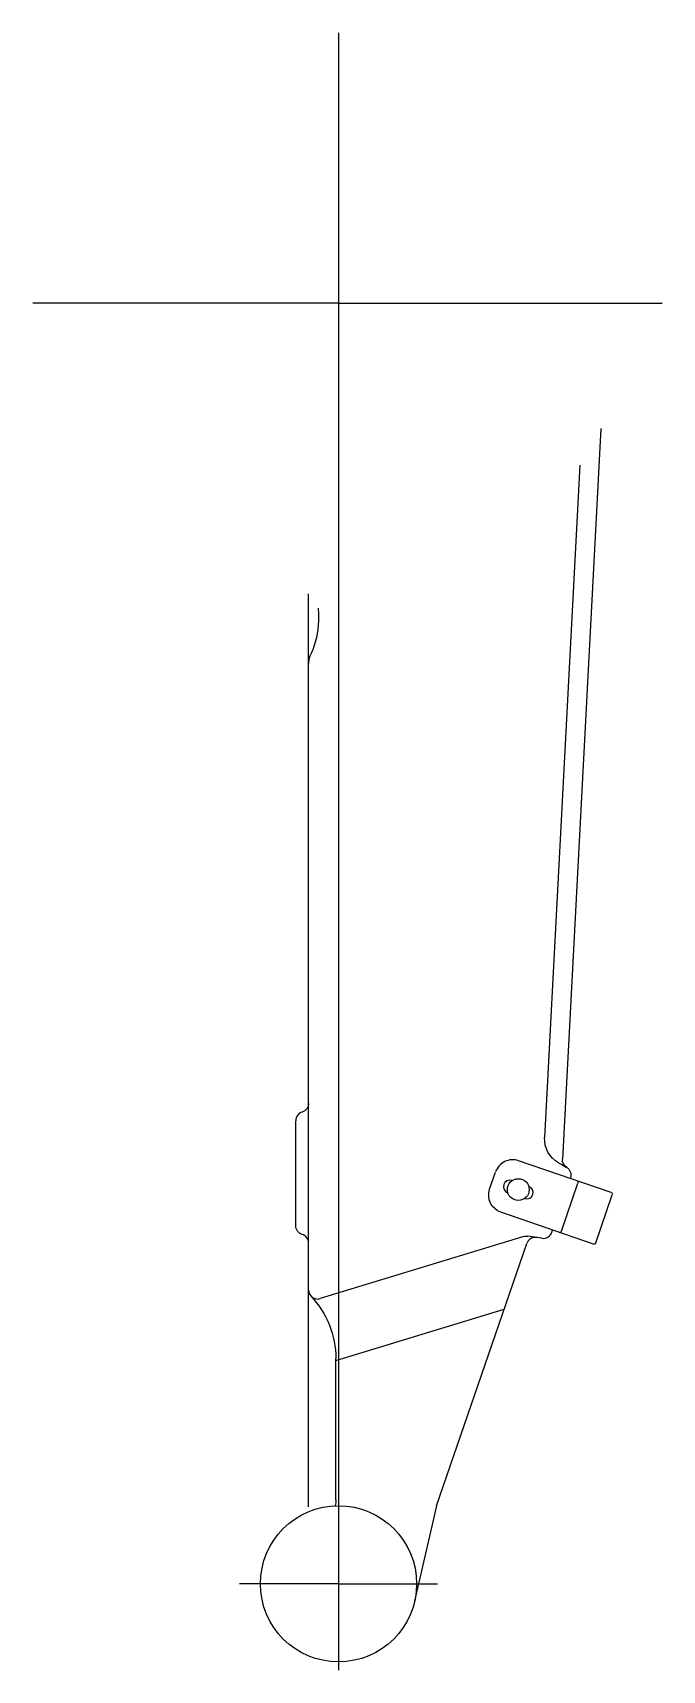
# Model space of a CAD drawing. Extents: x 932 to 1278, y 432 to 1334.
import ezdxf

# ---------------------------------------------------------------- set-up
doc = ezdxf.new("R2010")
doc.units = 0
doc.header["$LTSCALE"] = 5
doc.linetypes.add('GEN7', pattern=[0])
doc.layers.get('0').update_dxf_attribs({"linetype": 'CONTINUOUS'})
doc.layers.add('7', color=4, linetype='GEN7')

msp = doc.modelspace()

# ---------------------------------------------------------------- linework, layer by layer
at = {"color": 0, "linetype": 'CONTINUOUS'}
for p, q in [((1244.39, 1116.07), (1223.31, 713.75)), ((1232.89, 1095.89), (1213.48, 725.63)), ((1083.5, 522.3), (1083.5, 1025)), ((1076.5, 677.09), (1076.5, 734.9)), ((1250.12, 695.36), (1199.19, 712.89)), ((1183.22, 697.24), (1186.47, 706.69)), ((1221.19, 711.73), (1222.96, 710.75)), ((1222.96, 710.75), (1225.39, 709.4)), ((1227.59, 703.11), (1227.69, 703.4)), ((1193.25, 695.27), (1193.13, 695.31)), ((1195.53, 701.89), (1195.41, 701.93)), ((1204.87, 698.68), (1204.75, 698.72)), ((1222.71, 674.12), (1231.83, 700.6)), ((1202.59, 692.06), (1202.47, 692.1)), ((1241.62, 667.61), (1250.74, 694.09)), ((1240.35, 666.99), (1189.42, 684.53)), ((1202.07, 671.25), (1089.96, 636.97)), ((1153.94, 523), (1203.63, 667.33)), ((1212.02, 670.18), (1204.31, 671.4)), ((1217.4, 673.51), (1217.82, 674.75)), ((1098.5, 602.91), (1191.21, 631.25)), ((1098.5, 526.24), (1098.5, 604))]:
    msp.add_line(p, q, dxfattribs=at)
at = {"color": 0}
msp.add_line((1153.94, 523), (1141.92, 470.42), dxfattribs=at)
at = {"color": 0, "linetype": 'CONTINUOUS'}
for centre, radius in [((1199, 697), 6), ((1100, 480), 43)]:
    msp.add_circle(centre, radius, dxfattribs=at)
at = {"color": 0, "linetype": 'CONTINUOUS', "extrusion": (-2.08134e-15, 9.15362e-16, -1)}
msp.add_arc((-1039, 1011.8), 50, 174, 203.74, dxfattribs=at)
at = {"color": 0, "linetype": 'CONTINUOUS', "extrusion": (0, 0, -1)}
for centre, radius, start, end in [((-1098.5, 985.63), 15, 359.99999, 23.74), ((-1078.5, 744.44), 5, 180, 252.542), ((-1228.46, 724.85), 15, 299, 3), ((-1228.3, 713.48), 5, 302.2605, 3), ((-1222.96, 705.03), 5, 119, 199), ((-1192.67, 693.98), 10, 289, 19), ((-1230.88, 700.92), 1, 109, 199), ((-1249.79, 694.41), 1, 109, 199), ((-1203.53, 666.46), 5, 73, 99), ((-1240.67, 667.94), 1, 199, 289), ((-1048.5, 604), 50, 136.658, 180)]:
    msp.add_arc(centre, radius, start, end, dxfattribs=at)
at = {"color": 0, "linetype": 'CONTINUOUS'}
for centre, radius, start, end in [((1081.5, 734.9), 5, 107.458, 180), ((1195.93, 703.44), 10, 71, 161), ((1194.27, 698.62), 3.5, 71, 251), ((1203.73, 695.37), 3.5, 251, 71), ((1078.5, 667.55), 5, 359.99999, 72.542), ((1208.36, 665.7), 5, 81, 161), ((1212.67, 675.14), 5, 262.537, 341), ((1221.77, 674.45), 1, 251, 341), ((1088.5, 641.75), 5, 180, 287)]:
    msp.add_arc(centre, radius, start, end, dxfattribs=at)
at = {"color": 0, "linetype": 'CONTINUOUS', "extrusion": (-2.84217e-15, 0, -1)}
msp.add_arc((-1081.5, 677.09), 5, 287.4576, 0, dxfattribs=at)
at = {"color": 0, "linetype": 'CONTINUOUS', "extrusion": (5.34987e-14, 5.50399e-15, -1)}
msp.add_arc((-1078.5, 526.24), 20, 180, 189.448, dxfattribs=at)
at = {"color": 0}
for p in [(1100, 1185), (1100, 480)]:
    msp.add_point(p, dxfattribs=at)
at = {"layer": '7', "color": 0}
for p, q in [((1100, 1333.84), (1100, 432.41)), ((1100, 1185), (931.62, 1185)), ((1100, 1185), (1278.27, 1185)), ((1100, 480), (1045.55, 480)), ((1100, 480), (1154.45, 480))]:
    msp.add_line(p, q, dxfattribs=at)

doc.saveas('drawing.dxf')
